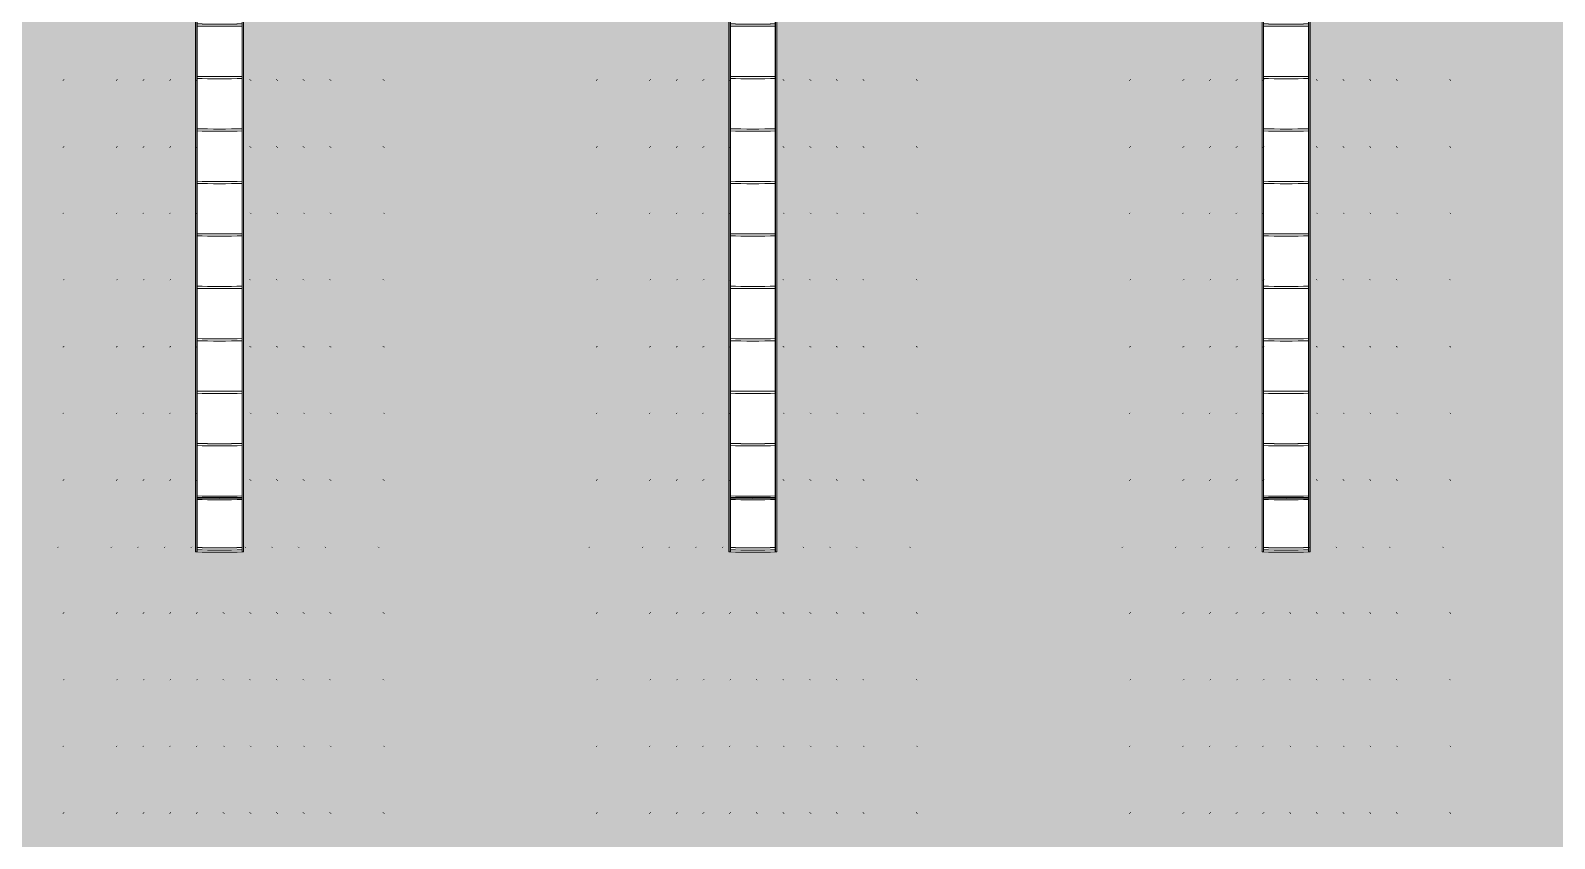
# Model space of a CAD drawing. Header units: metres. Extents: x -55 to 263, y -124 to 62.
# Drawn here: x 99.31 to 134.15, y -59.99 to -41.51 of the extents above; entities that cross this region are included whole.
import ezdxf

# ---------------------------------------------------------------- set-up
doc = ezdxf.new("R2010")
doc.units = ezdxf.units.M
for name, color, linetype, lineweight in [('0-1', 7, 'Continuous', 5), ('14HATCH-1', 10, 'Continuous', 5), ('54ESTRUCTURA-7', 213, 'Continuous', 9), ('54ESTRUCTURA-8', 255, 'Continuous', 9), ('70LINEA-4', 255, 'Continuous', 9), ('70LINEA-5', 213, 'Continuous', 9)]:
    doc.layers.add(name, color=color, linetype=linetype, lineweight=lineweight)

# ---------------------------------------------------------------- blocks, each defined once
blk = doc.blocks.new('22011_AR_rvt-1-A1 _ A250')
at = {"layer": '14HATCH-1'}
h = blk.add_hatch(color=256, dxfattribs=at)
h.paths.add_polyline_path([(194.783, -60.769), (194.791, -60.777), (194.797, -60.812), (194.92, -60.812), (194.926, -60.76), (194.92, -60.725), (194.797, -60.725), (194.791, -60.76)])
h.paths.add_polyline_path([(194.783, -45.715), (194.791, -45.724), (194.797, -45.759), (194.92, -45.759), (194.925, -45.7), (194.92, -45.672), (194.797, -45.672), (194.791, -45.706)])
h.paths.add_polyline_path([(194.783, -38.1), (194.791, -38.109), (194.797, -38.144), (194.92, -38.144), (194.926, -38.091), (194.92, -38.056), (194.797, -38.056), (194.791, -38.091)])
h.paths.add_polyline_path([(194.783, -30.475), (194.791, -30.484), (194.797, -30.519), (194.92, -30.519), (194.926, -30.466), (194.92, -30.432), (194.797, -30.432), (194.791, -30.466), (194.784, -30.474)])
h.paths.add_polyline_path([(194.783, -22.86), (194.792, -22.874), (194.797, -22.904), (194.92, -22.904), (194.924, -22.86), (194.791, -22.86)])
h.paths.add_polyline_path([(-11.898, -22.86), (-12.05, -22.86), (-12.041, -22.869), (-12.036, -22.904), (-11.912, -22.901), (-11.902, -22.864)])
h.paths.add_polyline_path([(-12.05, -60.96), (192.852, -60.96), (192.852, -60.903), (192.884, -60.903), (192.884, -60.96), (193.506, -60.96), (193.506, -60.903), (193.538, -60.903), (193.538, -60.96), (194.93, -60.96), (194.926, -60.82), (194.783, -60.82), (194.783, -60.717), (194.93, -60.717), (194.926, -45.767), (194.783, -45.767), (194.783, -45.664), (194.93, -45.664), (194.926, -38.152), (194.783, -38.152), (194.783, -38.048), (194.93, -38.048), (194.926, -30.527), (194.783, -30.527), (194.783, -30.424), (194.93, -30.424), (194.926, -22.912), (194.783, -22.912), (194.783, -22.86), (-11.898, -22.865), (-11.898, -22.912), (-12.05, -22.912), (-12.05, -60.847)])
h.paths.add_polyline_path([(-12.05, -60.769), (-12.041, -60.777), (-12.036, -60.812), (-11.912, -60.812), (-11.907, -60.777), (-11.898, -60.769), (-11.907, -60.76), (-11.912, -60.725), (-12.036, -60.725), (-12.041, -60.76)])
h.paths.add_polyline_path([(-11.931, -60.82), (-12.05, -60.82), (-12.05, -60.717), (-11.898, -60.717), (-11.898, -60.82), (-11.914, -60.82)])
h.paths.add_polyline_path([(176.78, -53.447), (176.248, -53.441), (176.23, -53.441), (176.23, -25.82), (176.61, -25.826), (177.144, -25.824), (177.33, -25.824), (177.33, -53.441), (176.892, -53.447), (176.804, -53.447)])
h.paths.add_polyline_path([(164.588, -53.447), (164.061, -53.441), (164.038, -53.441), (164.038, -25.82), (164.413, -25.826), (164.952, -25.824), (165.138, -25.824), (165.138, -53.441), (164.7, -53.447), (164.612, -53.447)])
h.paths.add_polyline_path([(152.396, -53.447), (151.869, -53.441), (151.846, -53.441), (151.846, -25.82), (152.221, -25.826), (152.76, -25.824), (152.946, -25.824), (152.946, -53.441), (152.508, -53.447), (152.42, -53.447)])
h.paths.add_polyline_path([(140.204, -53.447), (139.672, -53.441), (139.654, -53.441), (139.654, -25.82), (140.029, -25.826), (140.568, -25.824), (140.754, -25.825), (140.754, -53.441), (140.316, -53.447), (140.228, -53.447)])
h.paths.add_polyline_path([(128.012, -53.447), (127.485, -53.441), (127.462, -53.441), (127.462, -25.82), (127.837, -25.826), (128.376, -25.824), (128.562, -25.825), (128.562, -53.441), (128.124, -53.447), (128.036, -53.447)])
h.paths.add_polyline_path([(115.82, -53.447), (115.288, -53.441), (115.27, -53.441), (115.27, -25.82), (115.645, -25.826), (116.184, -25.824), (116.37, -25.825), (116.37, -53.441), (115.932, -53.447), (115.844, -53.447)])
h.paths.add_polyline_path([(103.628, -53.447), (103.101, -53.441), (103.078, -53.441), (103.078, -25.82), (103.453, -25.826), (103.992, -25.824), (104.178, -25.82), (104.178, -53.441), (103.74, -53.447), (103.652, -53.447)])
h.paths.add_polyline_path([(91.436, -53.447), (90.904, -53.441), (90.886, -53.441), (90.886, -25.82), (91.261, -25.826), (91.8, -25.824), (91.986, -25.825), (91.986, -53.441), (91.548, -53.447), (91.46, -53.447)])
h.paths.add_polyline_path([(79.244, -53.447), (78.712, -53.441), (78.694, -53.441), (78.694, -25.82), (79.069, -25.826), (79.608, -25.824), (79.794, -25.82), (79.794, -53.441), (79.356, -53.447), (79.268, -53.447)])
h.paths.add_polyline_path([(67.052, -53.447), (66.525, -53.441), (66.502, -53.441), (66.502, -25.82), (66.877, -25.826), (67.416, -25.824), (67.602, -25.82), (67.602, -53.441), (67.164, -53.447), (67.076, -53.447)])
h.paths.add_polyline_path([(54.86, -53.447), (54.333, -53.441), (54.31, -53.441), (54.31, -25.82), (54.736, -25.826), (55.224, -25.824), (55.41, -25.826), (55.41, -53.441), (54.972, -53.447), (54.884, -53.447)])
h.paths.add_polyline_path([(42.668, -53.447), (42.141, -53.441), (42.118, -53.441), (42.118, -25.82), (42.528, -25.826), (43.032, -25.824), (43.218, -25.826), (43.218, -53.441), (42.78, -53.447), (42.692, -53.447)])
h.paths.add_polyline_path([(30.476, -53.447), (29.949, -53.441), (29.926, -53.441), (29.926, -25.82), (30.301, -25.826), (30.84, -25.824), (31.026, -25.826), (31.026, -53.441), (30.588, -53.447), (30.5, -53.447)])
h.paths.add_polyline_path([(18.284, -53.447), (17.757, -53.441), (17.734, -53.441), (17.734, -25.82), (18.111, -25.826), (18.648, -25.824), (18.834, -25.826), (18.834, -53.441), (18.396, -53.447), (18.308, -53.447)])
h.paths.add_polyline_path([(6.092, -53.447), (5.565, -53.441), (5.542, -53.441), (5.542, -25.82), (5.917, -25.826), (6.456, -25.824), (6.642, -25.826), (6.642, -53.441), (6.204, -53.447), (6.116, -53.447)])
h.paths.add_polyline_path([(-6.1, -53.447), (-6.632, -53.441), (-6.65, -53.441), (-6.65, -25.82), (-6.275, -25.826), (-5.736, -25.824), (-5.55, -25.822), (-5.55, -53.441), (-5.988, -53.447), (-6.076, -53.447)])
h.paths.add_polyline_path([(-12.05, -53.34), (-12.041, -53.349), (-12.036, -53.384), (-11.912, -53.384), (-11.907, -53.349), (-11.898, -53.34), (-11.907, -53.331), (-11.912, -53.296), (-12.036, -53.296), (-12.041, -53.331)])
h.paths.add_polyline_path([(-11.898, -53.392), (-12.05, -53.392), (-12.05, -53.288), (-11.898, -53.288), (-11.898, -53.384)])
h.paths.add_polyline_path([(194.778, -53.34), (194.787, -53.352), (194.792, -53.384), (194.916, -53.384), (194.921, -53.349), (194.93, -53.34), (194.921, -53.331), (194.916, -53.296), (194.792, -53.296), (194.787, -53.331)])
h.paths.add_polyline_path([(194.787, -53.392), (194.778, -53.392), (194.778, -53.288), (194.93, -53.288), (194.93, -53.392), (194.792, -53.392)])
h.paths.add_polyline_path([(-12.05, -45.715), (-12.041, -45.724), (-12.036, -45.759), (-11.912, -45.759), (-11.907, -45.724), (-11.898, -45.715), (-11.908, -45.7), (-11.912, -45.672), (-12.036, -45.672), (-12.041, -45.706)])
h.paths.add_polyline_path([(-11.907, -45.767), (-12.05, -45.767), (-12.05, -45.664), (-11.898, -45.664), (-11.898, -45.767)])
h.paths.add_polyline_path([(-12.05, -38.1), (-12.041, -38.109), (-12.036, -38.144), (-11.912, -38.144), (-11.907, -38.109), (-11.898, -38.1), (-11.907, -38.091), (-11.912, -38.056), (-12.036, -38.056), (-12.041, -38.091)])
h.paths.add_polyline_path([(-11.907, -38.152), (-12.05, -38.152), (-12.05, -38.048), (-11.898, -38.048), (-11.898, -38.152)])
h.paths.add_polyline_path([(-12.05, -30.475), (-12.041, -30.484), (-12.036, -30.519), (-11.912, -30.519), (-11.907, -30.484), (-11.901, -30.472), (-11.907, -30.466), (-11.912, -30.432), (-12.036, -30.432), (-12.041, -30.466)])
h.paths.add_polyline_path([(-11.898, -30.527), (-12.05, -30.527), (-12.05, -30.424), (-11.898, -30.424), (-11.898, -30.484)])
blk = doc.blocks.new('JN-103 - JN-103-1693073-A1 _ A250')
at = {"layer": '54ESTRUCTURA-7'}
for p, q in [((173.202, -51.797), (173.202, -51.804)), ((173.223, -51.777), (173.223, -51.783)), ((174.421, -51.797), (174.421, -51.804)), ((174.442, -51.777), (174.442, -51.783)), ((175.031, -51.797), (175.031, -51.804)), ((175.052, -51.777), (175.052, -51.783)), ((175.64, -51.797), (175.64, -51.804)), ((175.661, -51.777), (175.661, -51.783)), ((176.25, -51.797), (176.25, -51.804)), ((176.271, -51.777), (176.271, -51.783)), ((177.471, -51.783), (177.471, -51.777)), ((177.492, -51.804), (177.492, -51.797)), ((178.081, -51.783), (178.081, -51.777)), ((178.102, -51.804), (178.102, -51.797)), ((178.69, -51.783), (178.69, -51.777)), ((178.711, -51.804), (178.711, -51.797)), ((179.3, -51.783), (179.3, -51.777)), ((179.321, -51.804), (179.321, -51.797)), ((180.519, -51.783), (180.519, -51.777)), ((180.54, -51.804), (180.54, -51.797))]:
    blk.add_line(p, q, dxfattribs=at)
blk = doc.blocks.new('JN-103 - JN-103-V415-A1 _ A250')
at = {"layer": '54ESTRUCTURA-7'}
for p, q in [((173.202, -50.276), (173.202, -50.282)), ((173.223, -50.255), (173.223, -50.261)), ((174.421, -50.276), (174.421, -50.282)), ((174.442, -50.255), (174.442, -50.261)), ((175.031, -50.276), (175.031, -50.282)), ((175.052, -50.255), (175.052, -50.261)), ((175.64, -50.276), (175.64, -50.282)), ((175.661, -50.255), (175.661, -50.261)), ((176.25, -50.276), (176.25, -50.282)), ((176.271, -50.255), (176.271, -50.261)), ((177.471, -50.261), (177.471, -50.255)), ((177.492, -50.282), (177.492, -50.276)), ((178.081, -50.261), (178.081, -50.255)), ((178.102, -50.282), (178.102, -50.276)), ((178.69, -50.261), (178.69, -50.255)), ((178.711, -50.282), (178.711, -50.276)), ((179.3, -50.261), (179.3, -50.255)), ((179.321, -50.282), (179.321, -50.276)), ((180.519, -50.261), (180.519, -50.255)), ((180.54, -50.282), (180.54, -50.276))]:
    blk.add_line(p, q, dxfattribs=at)
blk = doc.blocks.new('JN-103 - JN-103-V416-A1 _ A250')
at = {"layer": '54ESTRUCTURA-7'}
for p, q in [((173.202, -48.752), (173.202, -48.759)), ((173.223, -48.731), (173.223, -48.738)), ((174.421, -48.752), (174.421, -48.759)), ((174.442, -48.731), (174.442, -48.738)), ((175.031, -48.752), (175.031, -48.759)), ((175.052, -48.731), (175.052, -48.738)), ((175.64, -48.752), (175.64, -48.759)), ((175.661, -48.731), (175.661, -48.738)), ((176.25, -48.752), (176.25, -48.759)), ((176.271, -48.731), (176.271, -48.738)), ((177.471, -48.738), (177.471, -48.731)), ((177.492, -48.759), (177.492, -48.752)), ((178.081, -48.738), (178.081, -48.731)), ((178.102, -48.759), (178.102, -48.752)), ((178.69, -48.738), (178.69, -48.731)), ((178.711, -48.759), (178.711, -48.752)), ((179.3, -48.738), (179.3, -48.731)), ((179.321, -48.759), (179.321, -48.752)), ((180.519, -48.738), (180.519, -48.731)), ((180.54, -48.759), (180.54, -48.752))]:
    blk.add_line(p, q, dxfattribs=at)
blk = doc.blocks.new('JN-103 - JN-103-V417-A1 _ A250')
at = {"layer": '54ESTRUCTURA-7'}
for p, q in [((173.202, -47.229), (173.202, -47.235)), ((173.223, -47.208), (173.223, -47.214)), ((174.421, -47.229), (174.421, -47.235)), ((174.442, -47.208), (174.442, -47.214)), ((175.031, -47.229), (175.031, -47.235)), ((175.052, -47.208), (175.052, -47.214)), ((175.64, -47.229), (175.64, -47.235)), ((175.661, -47.208), (175.661, -47.214)), ((176.25, -47.229), (176.25, -47.235)), ((176.271, -47.208), (176.271, -47.214)), ((177.471, -47.214), (177.471, -47.208)), ((177.492, -47.235), (177.492, -47.229)), ((178.081, -47.214), (178.081, -47.208)), ((178.102, -47.235), (178.102, -47.229)), ((178.69, -47.214), (178.69, -47.208)), ((178.711, -47.235), (178.711, -47.229)), ((179.3, -47.214), (179.3, -47.208)), ((179.321, -47.235), (179.321, -47.229)), ((180.519, -47.214), (180.519, -47.208)), ((180.54, -47.235), (180.54, -47.229))]:
    blk.add_line(p, q, dxfattribs=at)
blk = doc.blocks.new('JN-103 - JN-103-V418-A1 _ A250')
at = {"layer": '54ESTRUCTURA-7'}
for p, q in [((173.202, -44.182), (173.202, -44.189)), ((173.223, -44.162), (173.223, -44.168)), ((174.421, -44.182), (174.421, -44.189)), ((174.442, -44.162), (174.442, -44.168)), ((175.031, -44.182), (175.031, -44.189)), ((175.052, -44.162), (175.052, -44.168)), ((175.64, -44.182), (175.64, -44.189)), ((175.661, -44.162), (175.661, -44.168)), ((176.25, -44.182), (176.25, -44.189)), ((176.271, -44.162), (176.271, -44.168)), ((177.471, -44.168), (177.471, -44.162)), ((177.492, -44.189), (177.492, -44.182)), ((178.081, -44.168), (178.081, -44.162)), ((178.102, -44.189), (178.102, -44.182)), ((178.69, -44.168), (178.69, -44.162)), ((178.711, -44.189), (178.711, -44.182)), ((179.3, -44.168), (179.3, -44.162)), ((179.321, -44.189), (179.321, -44.182)), ((180.519, -44.168), (180.519, -44.162)), ((180.54, -44.189), (180.54, -44.182))]:
    blk.add_line(p, q, dxfattribs=at)
blk = doc.blocks.new('JN-103 - JN-103-V419-A1 _ A250')
at = {"layer": '54ESTRUCTURA-7'}
for p, q in [((173.202, -42.659), (173.202, -42.665)), ((173.223, -42.638), (173.223, -42.644)), ((174.421, -42.659), (174.421, -42.665)), ((174.442, -42.638), (174.442, -42.644)), ((175.031, -42.659), (175.031, -42.665)), ((175.052, -42.638), (175.052, -42.644)), ((175.64, -42.659), (175.64, -42.665)), ((175.661, -42.638), (175.661, -42.644)), ((176.25, -42.659), (176.25, -42.665)), ((176.271, -42.638), (176.271, -42.644)), ((177.471, -42.644), (177.471, -42.638)), ((177.492, -42.665), (177.492, -42.659)), ((178.081, -42.644), (178.081, -42.638)), ((178.102, -42.665), (178.102, -42.659)), ((178.69, -42.644), (178.69, -42.638)), ((178.711, -42.665), (178.711, -42.659)), ((179.3, -42.644), (179.3, -42.638)), ((179.321, -42.665), (179.321, -42.659)), ((180.519, -42.644), (180.519, -42.638)), ((180.54, -42.665), (180.54, -42.659))]:
    blk.add_line(p, q, dxfattribs=at)
blk = doc.blocks.new('JN-201 - JN-201-1693074-A1 _ A250')
at = {"layer": '54ESTRUCTURA-7'}
for p, q in [((173.202, -59.416), (173.202, -59.422)), ((173.223, -59.395), (173.223, -59.401)), ((174.421, -59.416), (174.421, -59.422)), ((174.442, -59.395), (174.442, -59.401)), ((175.031, -59.416), (175.031, -59.422)), ((175.052, -59.395), (175.052, -59.401)), ((175.64, -59.416), (175.64, -59.422)), ((175.661, -59.395), (175.661, -59.401)), ((176.25, -59.416), (176.25, -59.422)), ((176.271, -59.395), (176.271, -59.401)), ((176.861, -59.401), (176.861, -59.395)), ((176.882, -59.422), (176.882, -59.416)), ((177.471, -59.401), (177.471, -59.395)), ((177.492, -59.422), (177.492, -59.416)), ((178.081, -59.401), (178.081, -59.395)), ((178.102, -59.422), (178.102, -59.416)), ((178.69, -59.401), (178.69, -59.395)), ((178.711, -59.422), (178.711, -59.416)), ((179.3, -59.401), (179.3, -59.395)), ((179.321, -59.422), (179.321, -59.416)), ((180.519, -59.401), (180.519, -59.395)), ((180.54, -59.422), (180.54, -59.416))]:
    blk.add_line(p, q, dxfattribs=at)
blk = doc.blocks.new('JN-201 - JN-201-V449-A1 _ A250')
at = {"layer": '54ESTRUCTURA-7'}
for p, q in [((173.202, -57.892), (173.202, -57.899)), ((173.223, -57.871), (173.223, -57.878)), ((174.421, -57.892), (174.421, -57.899)), ((174.442, -57.871), (174.442, -57.878)), ((175.031, -57.892), (175.031, -57.899)), ((175.052, -57.871), (175.052, -57.878)), ((175.64, -57.892), (175.64, -57.899)), ((175.661, -57.871), (175.661, -57.878)), ((176.25, -57.892), (176.25, -57.899)), ((176.271, -57.871), (176.271, -57.878)), ((176.861, -57.878), (176.861, -57.871)), ((176.882, -57.899), (176.882, -57.892)), ((177.471, -57.878), (177.471, -57.871)), ((177.492, -57.899), (177.492, -57.892)), ((178.081, -57.878), (178.081, -57.871)), ((178.102, -57.899), (178.102, -57.892)), ((178.69, -57.878), (178.69, -57.871)), ((178.711, -57.899), (178.711, -57.892)), ((179.3, -57.878), (179.3, -57.871)), ((179.321, -57.899), (179.321, -57.892)), ((180.519, -57.878), (180.519, -57.871)), ((180.54, -57.899), (180.54, -57.892))]:
    blk.add_line(p, q, dxfattribs=at)
blk = doc.blocks.new('JN-201 - JN-201-V450-A1 _ A250')
at = {"layer": '54ESTRUCTURA-7'}
for p, q in [((173.202, -56.369), (173.202, -56.375)), ((173.223, -56.348), (173.223, -56.354)), ((174.421, -56.369), (174.421, -56.375)), ((174.442, -56.348), (174.442, -56.354)), ((175.031, -56.369), (175.031, -56.375)), ((175.052, -56.348), (175.052, -56.354)), ((175.64, -56.369), (175.64, -56.375)), ((175.661, -56.348), (175.661, -56.354)), ((176.25, -56.369), (176.25, -56.375)), ((176.271, -56.348), (176.271, -56.354)), ((176.861, -56.354), (176.861, -56.348)), ((176.882, -56.375), (176.882, -56.369)), ((177.471, -56.354), (177.471, -56.348)), ((177.492, -56.375), (177.492, -56.369)), ((178.081, -56.354), (178.081, -56.348)), ((178.102, -56.375), (178.102, -56.369)), ((178.69, -56.354), (178.69, -56.348)), ((178.711, -56.375), (178.711, -56.369)), ((179.3, -56.354), (179.3, -56.348)), ((179.321, -56.375), (179.321, -56.369)), ((180.519, -56.354), (180.519, -56.348)), ((180.54, -56.375), (180.54, -56.369))]:
    blk.add_line(p, q, dxfattribs=at)
blk = doc.blocks.new('JN-201 - JN-201-V451-A1 _ A250')
at = {"layer": '54ESTRUCTURA-7'}
for p, q in [((173.202, -54.846), (173.202, -54.852)), ((173.223, -54.825), (173.223, -54.831)), ((174.421, -54.846), (174.421, -54.852)), ((174.442, -54.825), (174.442, -54.831)), ((175.031, -54.846), (175.031, -54.852)), ((175.052, -54.825), (175.052, -54.831)), ((175.64, -54.846), (175.64, -54.852)), ((175.661, -54.825), (175.661, -54.831)), ((176.25, -54.846), (176.25, -54.852)), ((176.271, -54.825), (176.271, -54.831)), ((176.861, -54.831), (176.861, -54.825)), ((176.882, -54.852), (176.882, -54.846)), ((177.471, -54.831), (177.471, -54.825)), ((177.492, -54.852), (177.492, -54.846)), ((178.081, -54.831), (178.081, -54.825)), ((178.102, -54.852), (178.102, -54.846)), ((178.69, -54.831), (178.69, -54.825)), ((178.711, -54.852), (178.711, -54.846)), ((179.3, -54.831), (179.3, -54.825)), ((179.321, -54.852), (179.321, -54.846)), ((180.519, -54.831), (180.519, -54.825)), ((180.54, -54.852), (180.54, -54.846))]:
    blk.add_line(p, q, dxfattribs=at)
blk = doc.blocks.new('JP-401 - JP-401-1565127-A1 _ A250')
at = {"layer": '54ESTRUCTURA-7'}
for p, q in [((136.459, -53.333), (136.459, -53.34)), ((136.48, -53.312), (136.48, -53.319)), ((137.678, -53.333), (137.678, -53.34)), ((137.699, -53.312), (137.699, -53.319)), ((138.288, -53.333), (138.288, -53.34)), ((138.309, -53.312), (138.309, -53.319)), ((138.897, -53.333), (138.897, -53.34)), ((138.918, -53.312), (138.918, -53.319)), ((139.507, -53.333), (139.507, -53.34)), ((139.528, -53.312), (139.528, -53.319)), ((140.728, -53.319), (140.728, -53.312)), ((140.749, -53.34), (140.749, -53.333)), ((141.338, -53.319), (141.338, -53.312)), ((141.359, -53.34), (141.359, -53.333)), ((141.947, -53.319), (141.947, -53.312)), ((141.968, -53.34), (141.968, -53.333)), ((142.557, -53.319), (142.557, -53.312)), ((142.578, -53.34), (142.578, -53.333)), ((143.776, -53.319), (143.776, -53.312)), ((143.797, -53.34), (143.797, -53.333))]:
    blk.add_line(p, q, dxfattribs=at)
blk = doc.blocks.new('JP-402 - JP-402-1693079-A1 _ A250')
at = {"layer": '54ESTRUCTURA-7'}
for p, q in [((124.434, -45.7), (124.434, -45.709)), ((124.455, -45.682), (124.455, -45.688)), ((125.653, -45.7), (125.653, -45.709)), ((125.674, -45.682), (125.674, -45.688)), ((126.263, -45.7), (126.263, -45.709)), ((126.284, -45.682), (126.284, -45.688)), ((126.872, -45.7), (126.872, -45.709)), ((126.893, -45.682), (126.893, -45.688)), ((127.482, -45.7), (127.482, -45.709)), ((127.503, -45.682), (127.503, -45.688)), ((128.703, -45.688), (128.703, -45.682)), ((128.724, -45.709), (128.724, -45.7)), ((129.313, -45.688), (129.313, -45.682)), ((129.334, -45.709), (129.334, -45.7)), ((129.922, -45.688), (129.922, -45.682)), ((129.943, -45.709), (129.943, -45.7)), ((130.532, -45.688), (130.532, -45.682)), ((130.553, -45.709), (130.553, -45.7)), ((131.751, -45.688), (131.751, -45.682)), ((131.772, -45.709), (131.772, -45.7))]:
    blk.add_line(p, q, dxfattribs=at)
blk = doc.blocks.new('JP-302 - JP-302-1565123-A1 _ A250')
at = {"layer": '54ESTRUCTURA-7'}
for p, q in [((14.64, -53.333), (14.64, -53.34)), ((14.661, -53.312), (14.661, -53.319)), ((15.859, -53.333), (15.859, -53.34)), ((15.88, -53.312), (15.88, -53.319)), ((16.469, -53.333), (16.469, -53.34)), ((16.49, -53.312), (16.49, -53.319)), ((17.078, -53.333), (17.078, -53.34)), ((17.099, -53.312), (17.099, -53.319)), ((17.688, -53.333), (17.688, -53.34)), ((17.709, -53.312), (17.709, -53.319)), ((18.909, -53.319), (18.909, -53.312)), ((18.93, -53.34), (18.93, -53.333)), ((19.519, -53.319), (19.519, -53.312)), ((19.54, -53.34), (19.54, -53.333)), ((20.128, -53.319), (20.128, -53.312)), ((20.149, -53.34), (20.149, -53.333)), ((20.738, -53.319), (20.738, -53.312)), ((20.759, -53.34), (20.759, -53.333)), ((21.957, -53.319), (21.957, -53.312)), ((21.978, -53.34), (21.978, -53.333))]:
    blk.add_line(p, q, dxfattribs=at)
blk = doc.blocks.new('DOMO TIPO CAÑON - DOMO TIPO CAÑON-2125472-A1 _ A250')
at = {"layer": '70LINEA-5'}
for p, q in [((176.23, -25.82), (176.264, -25.821)), ((176.23, -53.441), (176.23, -25.82)), ((176.266, -25.821), (176.232, -25.82)), ((176.264, -25.821), (176.266, -25.821)), ((176.264, -53.441), (176.264, -25.821)), ((176.266, -53.441), (176.266, -25.821)), ((177.328, -25.82), (177.294, -25.821)), ((177.294, -25.821), (177.297, -25.821)), ((177.294, -53.441), (177.294, -25.821)), ((177.297, -25.821), (177.33, -25.82)), ((177.297, -53.441), (177.297, -25.821)), ((177.33, -53.441), (177.33, -25.82)), ((176.264, -53.441), (176.23, -53.441)), ((176.266, -53.441), (176.264, -53.441)), ((177.297, -53.441), (177.294, -53.441)), ((177.33, -53.441), (177.297, -53.441))]:
    blk.add_line(p, q, dxfattribs=at)
for centre, major_axis, start_param, end_param in [((176.78, -25.803), (0.778, 0), 3.967377, 5.457085), ((176.78, -25.803), (0.775, 0), 3.967534, 5.456928), ((176.78, -25.803), (0.775, 0), 3.967534, 5.456928), ((176.78, -25.803), (0.769, 0), 3.96785, 5.456609), ((176.78, -25.853), (0.778, 0), 3.985704, 5.439062), ((176.78, -25.9), (0.775, 0), 3.982395, 5.44237), ((176.78, -25.903), (0.775, 0), 3.982395, 5.438816), ((176.78, -26.953), (0.775, 0), 3.982395, 5.438816), ((176.78, -26.953), (0.778, 0), 3.985704, 5.439062), ((176.78, -27.003), (0.778, 0), 3.985704, 5.439062), ((176.78, -28.152), (0.775, 0), 3.982395, 5.438816), ((176.78, -28.152), (0.778, 0), 3.985704, 5.439062), ((176.78, -28.202), (0.778, 0), 3.985704, 5.439062), ((176.78, -29.352), (0.775, 0), 3.982395, 5.438816), ((176.78, -29.352), (0.778, 0), 3.985704, 5.439062), ((176.78, -29.402), (0.778, 0), 3.985704, 5.439062), ((176.78, -30.551), (0.775, 0), 3.982395, 5.438816), ((176.78, -30.551), (0.778, 0), 3.985704, 5.439062), ((176.78, -30.601), (0.778, 0), 3.985704, 5.439062), ((176.78, -31.751), (0.775, 0), 3.982395, 5.438816), ((176.78, -31.751), (0.778, 0), 3.985704, 5.439062), ((176.78, -31.801), (0.778, 0), 3.985704, 5.439062), ((176.78, -32.95), (0.775, 0), 3.982395, 5.438816), ((176.78, -32.95), (0.778, 0), 3.985704, 5.439062), ((176.78, -33), (0.778, 0), 3.985704, 5.439062), ((176.78, -34.15), (0.775, 0), 3.982395, 5.438816), ((176.78, -34.15), (0.778, 0), 3.985704, 5.439062), ((176.78, -34.2), (0.778, 0), 3.985704, 5.439062), ((176.78, -35.349), (0.775, 0), 3.982395, 5.438816), ((176.78, -35.349), (0.778, 0), 3.985704, 5.439062), ((176.78, -35.399), (0.778, 0), 3.985704, 5.439062), ((176.78, -36.549), (0.775, 0), 3.982395, 5.438816), ((176.78, -36.549), (0.778, 0), 3.985704, 5.439062), ((176.78, -36.598), (0.778, 0), 3.985704, 5.439062), ((176.78, -37.748), (0.775, 0), 3.982395, 5.438816), ((176.78, -37.748), (0.778, 0), 3.985704, 5.439062), ((176.78, -37.798), (0.778, 0), 3.985704, 5.439062), ((176.78, -38.947), (0.775, 0), 3.982395, 5.438816), ((176.78, -38.947), (0.778, 0), 3.985704, 5.439062), ((176.78, -38.997), (0.778, 0), 3.985704, 5.439062), ((176.78, -40.147), (0.775, 0), 3.982395, 5.438816), ((176.78, -40.147), (0.778, 0), 3.985704, 5.439062), ((176.78, -40.197), (0.778, 0), 3.985704, 5.439062), ((176.78, -41.346), (0.775, 0), 3.982395, 5.438816), ((176.78, -41.346), (0.778, 0), 3.985704, 5.439062), ((176.78, -41.396), (0.778, 0), 3.985704, 5.439062), ((176.78, -42.546), (0.775, 0), 3.982395, 5.438816), ((176.78, -42.546), (0.778, 0), 3.985704, 5.439062), ((176.78, -42.596), (0.778, 0), 3.985704, 5.439062), ((176.78, -43.745), (0.775, 0), 3.982395, 5.438816), ((176.78, -43.745), (0.778, 0), 3.985704, 5.439062), ((176.78, -43.795), (0.778, 0), 3.985704, 5.439062), ((176.78, -44.945), (0.775, 0), 3.982395, 5.438816), ((176.78, -44.945), (0.778, 0), 3.985704, 5.439062), ((176.78, -44.995), (0.778, 0), 3.985704, 5.439062), ((176.78, -46.144), (0.775, 0), 3.982395, 5.438816), ((176.78, -46.144), (0.778, 0), 3.985704, 5.439062), ((176.78, -46.194), (0.778, 0), 3.985704, 5.439062), ((176.78, -47.344), (0.775, 0), 3.982395, 5.438816), ((176.78, -47.344), (0.778, 0), 3.985704, 5.439062), ((176.78, -47.394), (0.778, 0), 3.985704, 5.439062), ((176.78, -48.543), (0.775, 0), 3.982395, 5.438816), ((176.78, -48.543), (0.778, 0), 3.985704, 5.439062), ((176.78, -48.593), (0.778, 0), 3.985704, 5.439062), ((176.78, -49.743), (0.775, 0), 3.982395, 5.438816), ((176.78, -49.743), (0.778, 0), 3.985704, 5.439062), ((176.78, -49.793), (0.778, 0), 3.985704, 5.439062), ((176.78, -50.942), (0.775, 0), 3.982395, 5.438816), ((176.78, -50.942), (0.778, 0), 3.985704, 5.439062), ((176.78, -50.992), (0.778, 0), 3.985704, 5.439062), ((176.78, -52.141), (0.775, 0), 3.982395, 5.438816), ((176.78, -52.141), (0.778, 0), 3.985704, 5.439062), ((176.78, -52.174), (0.778, 0), 3.985704, 5.439062), ((176.78, -52.191), (0.778, 0), 3.985704, 5.439062), ((176.78, -52.224), (0.778, 0), 3.985704, 5.439062), ((176.78, -53.321), (0.775, 0), 3.982395, 5.438816), ((176.78, -53.324), (0.775, 0), 3.982395, 5.438816), ((176.78, -53.374), (0.775, 0), 3.982395, 5.44237), ((176.78, -53.374), (0.778, 0), 3.985704, 5.439062), ((176.78, -53.424), (0.778, 0), 3.985704, 5.439062)]:
    blk.add_ellipse(centre, major_axis=major_axis, ratio=0.029987, start_param=start_param, end_param=end_param, dxfattribs=at)
blk = doc.blocks.new('DOMO TIPO CAÑON - DOMO TIPO CAÑON-V512-A1 _ A250')
at = {"layer": '70LINEA-5'}
for p, q in [((103.078, -25.82), (103.112, -25.821)), ((103.078, -53.441), (103.078, -25.82)), ((103.114, -25.821), (103.08, -25.82)), ((103.112, -25.821), (103.114, -25.821)), ((103.112, -53.441), (103.112, -25.821)), ((103.114, -53.441), (103.114, -25.821)), ((104.176, -25.82), (104.142, -25.821)), ((104.142, -25.821), (104.145, -25.821)), ((104.142, -53.441), (104.142, -25.821)), ((104.145, -25.821), (104.178, -25.82)), ((104.145, -53.441), (104.145, -25.821)), ((104.178, -53.441), (104.178, -25.82)), ((103.112, -53.441), (103.078, -53.441)), ((103.114, -53.441), (103.112, -53.441)), ((104.145, -53.441), (104.142, -53.441)), ((104.178, -53.441), (104.145, -53.441))]:
    blk.add_line(p, q, dxfattribs=at)
for centre, major_axis, start_param, end_param in [((103.628, -25.803), (0.778, 0), 3.967377, 5.45027), ((103.628, -25.803), (0.775, 0), 3.967534, 5.453621), ((103.628, -25.803), (0.775, 0), 3.967534, 5.453621), ((103.628, -25.803), (0.769, 0), 3.96785, 5.456609), ((103.628, -25.853), (0.778, 0), 3.985704, 5.439062), ((103.628, -25.9), (0.775, 0), 3.982395, 5.44237), ((103.628, -25.903), (0.775, 0), 3.982395, 5.438816), ((103.628, -26.953), (0.775, 0), 3.982395, 5.438816), ((103.628, -26.953), (0.778, 0), 3.985704, 5.439062), ((103.628, -27.003), (0.778, 0), 3.985704, 5.439062), ((103.628, -28.152), (0.775, 0), 3.982395, 5.438816), ((103.628, -28.152), (0.778, 0), 3.985704, 5.439062), ((103.628, -28.202), (0.778, 0), 3.985704, 5.439062), ((103.628, -29.352), (0.775, 0), 3.982395, 5.438816), ((103.628, -29.352), (0.778, 0), 3.985704, 5.439062), ((103.628, -29.402), (0.778, 0), 3.985704, 5.439062), ((103.628, -30.551), (0.775, 0), 3.982395, 5.438816), ((103.628, -30.551), (0.778, 0), 3.985704, 5.439062), ((103.628, -30.601), (0.778, 0), 3.985704, 5.439062), ((103.628, -31.751), (0.775, 0), 3.982395, 5.438816), ((103.628, -31.751), (0.778, 0), 3.985704, 5.439062), ((103.628, -31.801), (0.778, 0), 3.985704, 5.439062), ((103.628, -32.95), (0.775, 0), 3.982395, 5.438816), ((103.628, -32.95), (0.778, 0), 3.985704, 5.439062), ((103.628, -33), (0.778, 0), 3.985704, 5.439062), ((103.628, -34.15), (0.775, 0), 3.982395, 5.438816), ((103.628, -34.15), (0.778, 0), 3.985704, 5.439062), ((103.628, -34.2), (0.778, 0), 3.985704, 5.439062), ((103.628, -35.349), (0.775, 0), 3.982395, 5.438816), ((103.628, -35.349), (0.778, 0), 3.985704, 5.439062), ((103.628, -35.399), (0.778, 0), 3.985704, 5.439062), ((103.628, -36.549), (0.775, 0), 3.982395, 5.438816), ((103.628, -36.549), (0.778, 0), 3.985704, 5.439062), ((103.628, -36.598), (0.778, 0), 3.985704, 5.439062), ((103.628, -37.748), (0.775, 0), 3.982395, 5.438816), ((103.628, -37.748), (0.778, 0), 3.985704, 5.439062), ((103.628, -37.798), (0.778, 0), 3.985704, 5.439062), ((103.628, -38.947), (0.775, 0), 3.982395, 5.438816), ((103.628, -38.947), (0.778, 0), 3.985704, 5.439062), ((103.628, -38.997), (0.778, 0), 3.985704, 5.439062), ((103.628, -40.147), (0.775, 0), 3.982395, 5.438816), ((103.628, -40.147), (0.778, 0), 3.985704, 5.439062), ((103.628, -40.197), (0.778, 0), 3.985704, 5.439062), ((103.628, -41.346), (0.775, 0), 3.982395, 5.438816), ((103.628, -41.346), (0.778, 0), 3.985704, 5.439062), ((103.628, -41.396), (0.778, 0), 3.985704, 5.439062), ((103.628, -42.546), (0.775, 0), 3.982395, 5.438816), ((103.628, -42.546), (0.778, 0), 3.985704, 5.439062), ((103.628, -42.596), (0.778, 0), 3.985704, 5.439062), ((103.628, -43.745), (0.775, 0), 3.982395, 5.438816), ((103.628, -43.745), (0.778, 0), 3.985704, 5.439062), ((103.628, -43.795), (0.778, 0), 3.985704, 5.439062), ((103.628, -44.945), (0.775, 0), 3.982395, 5.438816), ((103.628, -44.945), (0.778, 0), 3.985704, 5.439062), ((103.628, -44.995), (0.778, 0), 3.985704, 5.439062), ((103.628, -46.144), (0.775, 0), 3.982395, 5.438816), ((103.628, -46.144), (0.778, 0), 3.985704, 5.439062), ((103.628, -46.194), (0.778, 0), 3.985704, 5.439062), ((103.628, -47.344), (0.775, 0), 3.982395, 5.438816), ((103.628, -47.344), (0.778, 0), 3.985704, 5.439062), ((103.628, -47.394), (0.778, 0), 3.985704, 5.439062), ((103.628, -48.543), (0.775, 0), 3.982395, 5.438816), ((103.628, -48.543), (0.778, 0), 3.985704, 5.439062), ((103.628, -48.593), (0.778, 0), 3.985704, 5.439062), ((103.628, -49.743), (0.775, 0), 3.982395, 5.438816), ((103.628, -49.743), (0.778, 0), 3.985704, 5.439062), ((103.628, -49.793), (0.778, 0), 3.985704, 5.439062), ((103.628, -50.942), (0.775, 0), 3.982395, 5.438816), ((103.628, -50.942), (0.778, 0), 3.985704, 5.439062), ((103.628, -50.992), (0.778, 0), 3.985704, 5.439062), ((103.628, -52.141), (0.775, 0), 3.982395, 5.438816), ((103.628, -52.141), (0.778, 0), 3.985704, 5.439062), ((103.628, -52.174), (0.778, 0), 3.985704, 5.439062), ((103.628, -52.191), (0.778, 0), 3.985704, 5.439062), ((103.628, -52.224), (0.778, 0), 3.985704, 5.439062), ((103.628, -53.321), (0.775, 0), 3.982395, 5.438816), ((103.628, -53.324), (0.775, 0), 3.982395, 5.438816), ((103.628, -53.374), (0.775, 0), 3.982395, 5.44237), ((103.628, -53.374), (0.778, 0), 3.985704, 5.439062), ((103.628, -53.424), (0.778, 0), 3.985704, 5.439062)]:
    blk.add_ellipse(centre, major_axis=major_axis, ratio=0.029987, start_param=start_param, end_param=end_param, dxfattribs=at)
blk = doc.blocks.new('22011_ST_rvt-1-A1 _ A250')
at = {"layer": '54ESTRUCTURA-8'}
for name, p in [('JN-103 - JN-103-V419-A1 _ A250', (-73.152, 0)), ('JN-103 - JN-103-V419-A1 _ A250', (-60.96, 0)), ('JN-103 - JN-103-V419-A1 _ A250', (-48.768, 0)), ('JN-103 - JN-103-V418-A1 _ A250', (-73.152, 0)), ('JN-103 - JN-103-V418-A1 _ A250', (-60.96, 0)), ('JN-103 - JN-103-V418-A1 _ A250', (-48.768, 0)), ('JP-402 - JP-402-1693079-A1 _ A250', (-24.384, 0)), ('JP-402 - JP-402-1693079-A1 _ A250', (-12.192, 0)), ('JP-402 - JP-402-1693079-A1 _ A250', (0, 0)), ('JN-103 - JN-103-V417-A1 _ A250', (-73.152, 0)), ('JN-103 - JN-103-V417-A1 _ A250', (-60.96, 0)), ('JN-103 - JN-103-V417-A1 _ A250', (-48.768, 0)), ('JN-103 - JN-103-V416-A1 _ A250', (-73.152, 0)), ('JN-103 - JN-103-V416-A1 _ A250', (-60.96, 0)), ('JN-103 - JN-103-V416-A1 _ A250', (-48.768, 0)), ('JN-103 - JN-103-V415-A1 _ A250', (-73.152, 0)), ('JN-103 - JN-103-V415-A1 _ A250', (-60.96, 0)), ('JN-103 - JN-103-V415-A1 _ A250', (-48.768, 0)), ('JN-103 - JN-103-1693073-A1 _ A250', (-73.152, 0)), ('JN-103 - JN-103-1693073-A1 _ A250', (-60.96, 0)), ('JN-103 - JN-103-1693073-A1 _ A250', (-48.768, 0)), ('JP-302 - JP-302-1565123-A1 _ A250', (85.293, 0)), ('JP-401 - JP-401-1565127-A1 _ A250', (-24.384, 0)), ('JP-401 - JP-401-1565127-A1 _ A250', (-12.192, 0)), ('JN-201 - JN-201-V451-A1 _ A250', (-73.152, 0)), ('JN-201 - JN-201-V451-A1 _ A250', (-60.96, 0)), ('JN-201 - JN-201-V451-A1 _ A250', (-48.768, 0)), ('JN-201 - JN-201-V450-A1 _ A250', (-73.152, 0)), ('JN-201 - JN-201-V450-A1 _ A250', (-60.96, 0)), ('JN-201 - JN-201-V450-A1 _ A250', (-48.768, 0)), ('JN-201 - JN-201-V449-A1 _ A250', (-73.152, 0)), ('JN-201 - JN-201-V449-A1 _ A250', (-60.96, 0)), ('JN-201 - JN-201-V449-A1 _ A250', (-48.768, 0)), ('JN-201 - JN-201-1693074-A1 _ A250', (-73.152, 0)), ('JN-201 - JN-201-1693074-A1 _ A250', (-60.96, 0)), ('JN-201 - JN-201-1693074-A1 _ A250', (-48.768, 0))]:
    blk.add_blockref(name, p, dxfattribs=at)
at = {"layer": '70LINEA-4'}
for name, p in [('DOMO TIPO CAÑON - DOMO TIPO CAÑON-V512-A1 _ A250', (0, 0)), ('DOMO TIPO CAÑON - DOMO TIPO CAÑON-2125472-A1 _ A250', (-60.96, 0)), ('DOMO TIPO CAÑON - DOMO TIPO CAÑON-2125472-A1 _ A250', (-48.768, 0))]:
    blk.add_blockref(name, p, dxfattribs=at)

msp = doc.modelspace()

# ---------------------------------------------------------------- block references
at = {"layer": '0-1'}
for name in ['22011_AR_rvt-1-A1 _ A250', '22011_ST_rvt-1-A1 _ A250']:
    msp.add_blockref(name, (0, 0), dxfattribs=at)

doc.saveas('drawing.dxf')
